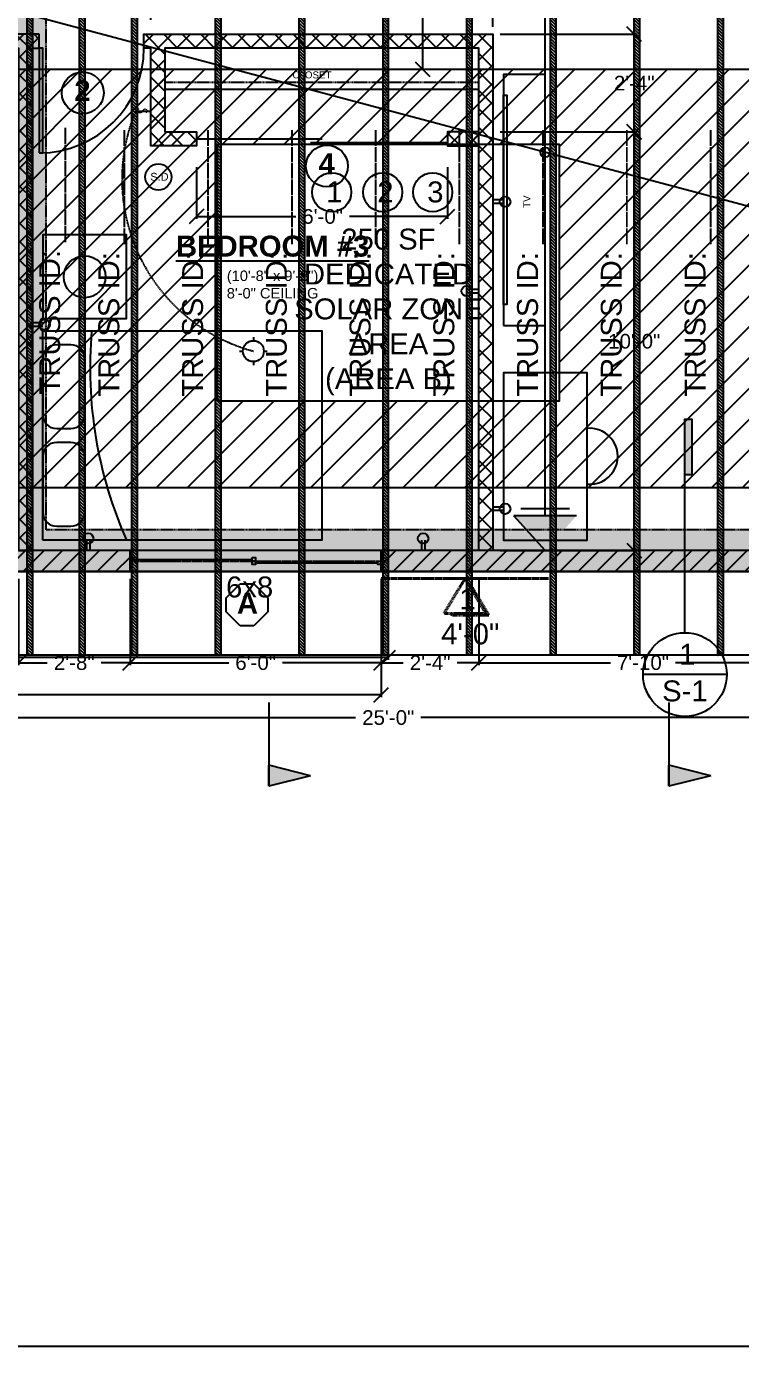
# Model space of a CAD drawing. Header units: inches. Extents: x -3572 to 2430, y -1517 to 3072.
# Drawn here: x -3121.7 to -2917.1, y -608.3 to -229.9 of the extents above; entities that cross this region are included whole.
import ezdxf

# ---------------------------------------------------------------- set-up
doc = ezdxf.new("R2010")
doc.units = ezdxf.units.IN
doc.header["$MEASUREMENT"] = 0
doc.linetypes.add('ACAD_ISO09W100', pattern=[45, 24, -3, 6, -3, 6, -3])
doc.linetypes.add('DASHED2', pattern=[0.375, 0.25, -0.125])
for name, color, linetype in [('Architectural', 2, 'Continuous'), ('Electrical - Components', 40, 'Continuous'), ('F.P. - Dim & Labels', 7, 'Continuous'), ('F.P. - Doors & Window Labels', 1, 'Continuous'), ('F.P. - Doors & Windows', 1, 'Continuous'), ('F.P. Room Labels', 7, 'Continuous'), ('Floor Plan', 4, 'Continuous'), ('Foundation Outline', 9, 'DASHED2'), ('Foundaton - Dim & Labels', 9, 'Continuous'), ('OPTIONAL', 7, 'Continuous'), ('Roof Framing - Dim & Labels', 7, 'Continuous'), ('Roof Overhang', 7, 'DASHED2'), ('Roof Plan', 7, 'Continuous'), ('Trusses', 7, 'Continuous')]:
    doc.layers.add(name, color=color, linetype=linetype)
doc.layers.add('Furniture', color=2, linetype='Continuous', transparency=0.7)
doc.layers.add('SHEAR WALLS', color=7, linetype='DASHED2', lineweight=40)
doc.styles.get("Standard").update_dxf_attribs({"font": 'arial.ttf'})
doc.dimstyles.get("Standard").update_dxf_attribs({"dimscale": 0.7, "dimtxt": 6, "dimasz": 6, "dimexe": 1, "dimexo": 3, "dimgap": 3, "dimtad": 0, "dimtih": 1, "dimtoh": 1, "dimdec": 4, "dimzin": 1, "dimdsep": 46, "dimlunit": 4, "dimtxsty": 'Standard', "dimblk": 'OBLIQUE', "dimcen": 0.09, "dimadec": 0, "dimazin": 0, "dimtfac": 1, "dimtdec": 4, "dimtofl": 0, "dimtmove": 0, "dimatfit": 3, "dimfxl": 1, "dimtolj": 1, "dimtzin": 0, "dimarcsym": 0})

# ---------------------------------------------------------------- blocks, each defined once
blk = doc.blocks.new('_Oblique')
at = {"color": 0, "linetype": 'ByBlock', "lineweight": -2}
blk.add_line((-0.5, -0.5), (0.5, 0.5), dxfattribs=at)
blk = doc.blocks.new('*D43')
at = {"layer": 'Defpoints', "color": 0, "transparency": 16777216}
for p in [(-3168.03, -362.17), (-2868.03, -362.17), (-2868.03, -428.03)]:
    blk.add_point(p, dxfattribs=at)
at = {"layer": 'Roof Plan', "color": 0, "lineweight": -2, "transparency": 16777216}
for p, q in [((-3168.03, -364.27), (-3168.03, -428.73)), ((-2868.03, -364.27), (-2868.03, -428.73)), ((-3168.03, -428.03), (-3027.38, -428.03)), ((-2868.03, -428.03), (-3008.68, -428.03))]:
    blk.add_line(p, q, dxfattribs=at)
at = {"layer": 'Roof Plan', "color": 0, "lineweight": -2, "transparency": 16777216, "xscale": 4.199999999999999, "yscale": 4.199999999999999, "zscale": 4.199999999999999, "rotation": 180}
blk.add_blockref('_Oblique', (-3168.03, -428.03), dxfattribs=at)
at = {"layer": 'Roof Plan', "color": 0, "lineweight": -2, "transparency": 16777216, "xscale": 4.199999999999999, "yscale": 4.199999999999999, "zscale": 4.199999999999999}
blk.add_blockref('_Oblique', (-2868.03, -428.03), dxfattribs=at)
at = {"layer": 'Roof Plan', "color": 0, "transparency": 16777216, "insert": (-3018.03, -428.03), "char_height": 4.2, "attachment_point": 5}
blk.add_mtext('\\A1;25\'-0"', dxfattribs=at)
blk = doc.blocks.new('*D44')
at = {"layer": 'Defpoints', "color": 0, "transparency": 16777216}
for p in [(-3018.03, -206.17), (-3018.03, -242.17), (-3008.25, -242.17)]:
    blk.add_point(p, dxfattribs=at)
at = {"layer": 'Roof Plan', "color": 0, "lineweight": -2, "transparency": 16777216}
for p, q in [((-3015.93, -206.17), (-3007.55, -206.17)), ((-3008.25, -206.17), (-3008.25, -242.17)), ((-3015.93, -242.17), (-3007.55, -242.17))]:
    blk.add_line(p, q, dxfattribs=at)
at = {"layer": 'Roof Plan', "color": 0, "lineweight": -2, "transparency": 16777216, "xscale": 4.199999999999999, "yscale": 4.199999999999999, "zscale": 4.199999999999999}
for p, rotation in [((-3008.25, -206.17), 90), ((-3008.25, -242.17), 270)]:
    blk.add_blockref('_Oblique', p, dxfattribs=dict(at, rotation=rotation))
at = {"layer": 'Roof Plan', "color": 0, "transparency": 16777216, "insert": (-2999.1, -223.72), "char_height": 4.2, "attachment_point": 5}
blk.add_mtext('\\A1;5', dxfattribs=at)
blk = doc.blocks.new('*D48')
at = {"layer": 'Defpoints', "color": 0, "transparency": 16777216}
for p in [(-3073.03, -268.17), (-3001.03, -268.17), (-3001.03, -284.41)]:
    blk.add_point(p, dxfattribs=at)
at = {"layer": 'F.P. - Dim & Labels', "color": 0, "lineweight": -2, "transparency": 16777216}
for p, q in [((-3073.03, -270.27), (-3073.03, -285.11)), ((-3001.03, -270.27), (-3001.03, -285.11)), ((-3073.03, -284.41), (-3044.53, -284.41)), ((-3001.03, -284.41), (-3029.14, -284.41))]:
    blk.add_line(p, q, dxfattribs=at)
at = {"layer": 'F.P. - Dim & Labels', "color": 0, "lineweight": -2, "transparency": 16777216, "xscale": 4.199999999999999, "yscale": 4.199999999999999, "zscale": 4.199999999999999, "rotation": 180}
blk.add_blockref('_Oblique', (-3073.03, -284.41), dxfattribs=at)
at = {"layer": 'F.P. - Dim & Labels', "color": 0, "lineweight": -2, "transparency": 16777216, "xscale": 4.199999999999999, "yscale": 4.199999999999999, "zscale": 4.199999999999999}
blk.add_blockref('_Oblique', (-3001.03, -284.41), dxfattribs=at)
at = {"layer": 'F.P. - Dim & Labels', "color": 0, "transparency": 16777216, "insert": (-3036.83, -284.41), "char_height": 4.2, "attachment_point": 5}
blk.add_mtext('\\A1;6\'-0"', dxfattribs=at)
blk = doc.blocks.new('*D70')
at = {"layer": 'Defpoints', "color": 0, "transparency": 16777216}
for p in [(-3258.03, -386.17), (-3020.03, -386.17), (-3020.03, -421.49)]:
    blk.add_point(p, dxfattribs=at)
at = {"layer": 'Foundaton - Dim & Labels', "color": 0, "lineweight": -2, "transparency": 16777216}
for p, q in [((-3258.03, -388.27), (-3258.03, -422.19)), ((-3020.03, -388.27), (-3020.03, -422.19)), ((-3258.03, -421.49), (-3149.78, -421.49)), ((-3020.03, -421.49), (-3128.29, -421.49))]:
    blk.add_line(p, q, dxfattribs=at)
at = {"layer": 'Foundaton - Dim & Labels', "color": 0, "lineweight": -2, "transparency": 16777216, "xscale": 4.199999999999999, "yscale": 4.199999999999999, "zscale": 4.199999999999999, "rotation": 180}
blk.add_blockref('_Oblique', (-3258.03, -421.49), dxfattribs=at)
at = {"layer": 'Foundaton - Dim & Labels', "color": 0, "lineweight": -2, "transparency": 16777216, "xscale": 4.199999999999999, "yscale": 4.199999999999999, "zscale": 4.199999999999999}
blk.add_blockref('_Oblique', (-3020.03, -421.49), dxfattribs=at)
at = {"layer": 'Foundaton - Dim & Labels', "color": 0, "transparency": 16777216, "insert": (-3139.03, -421.49), "char_height": 4.2, "attachment_point": 5}
blk.add_mtext('\\A1;19\'-10"', dxfattribs=at)
blk = doc.blocks.new('*D81')
at = {"layer": 'Defpoints', "color": 0, "transparency": 16777216}
for p in [(-3124.03, -386.17), (-3092.03, -386.17), (-3092.03, -412.29)]:
    blk.add_point(p, dxfattribs=at)
at = {"layer": 'F.P. - Dim & Labels', "color": 0, "lineweight": -2, "transparency": 16777216}
for p, q in [((-3124.03, -388.27), (-3124.03, -412.99)), ((-3092.03, -388.27), (-3092.03, -412.99)), ((-3124.03, -412.29), (-3115.75, -412.29)), ((-3092.03, -412.29), (-3100.32, -412.29))]:
    blk.add_line(p, q, dxfattribs=at)
at = {"layer": 'F.P. - Dim & Labels', "color": 0, "lineweight": -2, "transparency": 16777216, "xscale": 4.199999999999999, "yscale": 4.199999999999999, "zscale": 4.199999999999999, "rotation": 180}
blk.add_blockref('_Oblique', (-3124.03, -412.29), dxfattribs=at)
at = {"layer": 'F.P. - Dim & Labels', "color": 0, "lineweight": -2, "transparency": 16777216, "xscale": 4.199999999999999, "yscale": 4.199999999999999, "zscale": 4.199999999999999}
blk.add_blockref('_Oblique', (-3092.03, -412.29), dxfattribs=at)
at = {"layer": 'F.P. - Dim & Labels', "color": 0, "transparency": 16777216, "insert": (-3108.03, -412.29), "char_height": 4.2, "attachment_point": 5}
blk.add_mtext('\\A1;2\'-8"', dxfattribs=at)
blk = doc.blocks.new('*D82')
at = {"layer": 'Defpoints', "color": 0, "transparency": 16777216}
for p in [(-3092.03, -386.17), (-3020.03, -386.17), (-3020.03, -412.29)]:
    blk.add_point(p, dxfattribs=at)
at = {"layer": 'F.P. - Dim & Labels', "color": 0, "lineweight": -2, "transparency": 16777216}
for p, q in [((-3092.03, -388.27), (-3092.03, -412.99)), ((-3020.03, -388.27), (-3020.03, -412.99)), ((-3092.03, -412.29), (-3063.73, -412.29)), ((-3020.03, -412.29), (-3048.34, -412.29))]:
    blk.add_line(p, q, dxfattribs=at)
at = {"layer": 'F.P. - Dim & Labels', "color": 0, "lineweight": -2, "transparency": 16777216, "xscale": 4.199999999999999, "yscale": 4.199999999999999, "zscale": 4.199999999999999, "rotation": 180}
blk.add_blockref('_Oblique', (-3092.03, -412.29), dxfattribs=at)
at = {"layer": 'F.P. - Dim & Labels', "color": 0, "lineweight": -2, "transparency": 16777216, "xscale": 4.199999999999999, "yscale": 4.199999999999999, "zscale": 4.199999999999999}
blk.add_blockref('_Oblique', (-3020.03, -412.29), dxfattribs=at)
at = {"layer": 'F.P. - Dim & Labels', "color": 0, "transparency": 16777216, "insert": (-3056.03, -412.29), "char_height": 4.2, "attachment_point": 5}
blk.add_mtext('\\A1;6\'-0"', dxfattribs=at)
blk = doc.blocks.new('*D83')
at = {"layer": 'Defpoints', "color": 0, "transparency": 16777216}
for p in [(-3020.03, -386.17), (-2992.03, -386.17), (-2992.03, -412.29)]:
    blk.add_point(p, dxfattribs=at)
at = {"layer": 'F.P. - Dim & Labels', "color": 0, "lineweight": -2, "transparency": 16777216}
for p, q in [((-3020.03, -388.27), (-3020.03, -412.99)), ((-2992.03, -388.27), (-2992.03, -412.99)), ((-3020.03, -412.29), (-3013.75, -412.29)), ((-2992.03, -412.29), (-2998.32, -412.29))]:
    blk.add_line(p, q, dxfattribs=at)
at = {"layer": 'F.P. - Dim & Labels', "color": 0, "lineweight": -2, "transparency": 16777216, "xscale": 4.199999999999999, "yscale": 4.199999999999999, "zscale": 4.199999999999999, "rotation": 180}
blk.add_blockref('_Oblique', (-3020.03, -412.29), dxfattribs=at)
at = {"layer": 'F.P. - Dim & Labels', "color": 0, "lineweight": -2, "transparency": 16777216, "xscale": 4.199999999999999, "yscale": 4.199999999999999, "zscale": 4.199999999999999}
blk.add_blockref('_Oblique', (-2992.03, -412.29), dxfattribs=at)
at = {"layer": 'F.P. - Dim & Labels', "color": 0, "transparency": 16777216, "insert": (-3006.03, -412.29), "char_height": 4.2, "attachment_point": 5}
blk.add_mtext('\\A1;2\'-4"', dxfattribs=at)
blk = doc.blocks.new('*D84')
at = {"layer": 'Defpoints', "color": 0, "transparency": 16777216}
for p in [(-2992.03, -386.17), (-2898.03, -386.17), (-2898.03, -412.29)]:
    blk.add_point(p, dxfattribs=at)
at = {"layer": 'F.P. - Dim & Labels', "color": 0, "lineweight": -2, "transparency": 16777216}
for p, q in [((-2992.03, -388.27), (-2992.03, -412.99)), ((-2898.03, -388.27), (-2898.03, -412.99)), ((-2992.03, -412.29), (-2954.33, -412.29)), ((-2898.03, -412.29), (-2935.74, -412.29))]:
    blk.add_line(p, q, dxfattribs=at)
at = {"layer": 'F.P. - Dim & Labels', "color": 0, "lineweight": -2, "transparency": 16777216, "xscale": 4.199999999999999, "yscale": 4.199999999999999, "zscale": 4.199999999999999, "rotation": 180}
blk.add_blockref('_Oblique', (-2992.03, -412.29), dxfattribs=at)
at = {"layer": 'F.P. - Dim & Labels', "color": 0, "lineweight": -2, "transparency": 16777216, "xscale": 4.199999999999999, "yscale": 4.199999999999999, "zscale": 4.199999999999999}
blk.add_blockref('_Oblique', (-2898.03, -412.29), dxfattribs=at)
at = {"layer": 'F.P. - Dim & Labels', "color": 0, "transparency": 16777216, "insert": (-2945.03, -412.29), "char_height": 4.2, "attachment_point": 5}
blk.add_mtext('\\A1;7\'-10"', dxfattribs=at)
blk = doc.blocks.new('*D94')
at = {"layer": 'Defpoints', "color": 0, "transparency": 16777216}
for p in [(-2988.03, -260.17), (-2947.53, -260.17), (-2988.03, -380.17)]:
    blk.add_point(p, dxfattribs=at)
at = {"layer": 'F.P. - Dim & Labels', "color": 0, "lineweight": -2, "transparency": 16777216}
for p, q in [((-2985.93, -260.17), (-2946.83, -260.17)), ((-2947.53, -260.17), (-2947.53, -315.92)), ((-2947.53, -380.17), (-2947.53, -324.41)), ((-2985.93, -380.17), (-2946.83, -380.17))]:
    blk.add_line(p, q, dxfattribs=at)
at = {"layer": 'F.P. - Dim & Labels', "color": 0, "lineweight": -2, "transparency": 16777216, "xscale": 4.199999999999999, "yscale": 4.199999999999999, "zscale": 4.199999999999999}
for p, rotation in [((-2947.53, -260.17), 90), ((-2947.53, -380.17), 270)]:
    blk.add_blockref('_Oblique', p, dxfattribs=dict(at, rotation=rotation))
at = {"layer": 'F.P. - Dim & Labels', "color": 0, "transparency": 16777216, "insert": (-2947.53, -320.17), "char_height": 4.2, "attachment_point": 5}
blk.add_mtext('\\A1;10\'-0"', dxfattribs=at)
blk = doc.blocks.new('*D95')
at = {"layer": 'Defpoints', "color": 0, "transparency": 16777216}
for p in [(-2988.03, -232.17), (-2947.53, -232.17), (-2988.03, -260.17)]:
    blk.add_point(p, dxfattribs=at)
at = {"layer": 'F.P. - Dim & Labels', "color": 0, "lineweight": -2, "transparency": 16777216}
for p, q in [((-2985.93, -232.17), (-2946.83, -232.17)), ((-2947.53, -232.17), (-2947.53, -241.96)), ((-2947.53, -260.17), (-2947.53, -250.37)), ((-2985.93, -260.17), (-2946.83, -260.17))]:
    blk.add_line(p, q, dxfattribs=at)
at = {"layer": 'F.P. - Dim & Labels', "color": 0, "lineweight": -2, "transparency": 16777216, "xscale": 4.199999999999999, "yscale": 4.199999999999999, "zscale": 4.199999999999999}
for p, rotation in [((-2947.53, -232.17), 90), ((-2947.53, -260.17), 270)]:
    blk.add_blockref('_Oblique', p, dxfattribs=dict(at, rotation=rotation))
at = {"layer": 'F.P. - Dim & Labels', "color": 0, "transparency": 16777216, "insert": (-2947.53, -246.17), "char_height": 4.2, "attachment_point": 5}
blk.add_mtext('\\A1;2\'-4"', dxfattribs=at)
blk = doc.blocks.new('*D96')
at = {"layer": 'Defpoints', "color": 0, "transparency": 16777216}
for p in [(-2988.03, -222.62), (-3086.03, -230.17), (-2988.03, -232.17)]:
    blk.add_point(p, dxfattribs=at)
at = {"layer": 'F.P. - Dim & Labels', "color": 0, "lineweight": -2, "transparency": 16777216}
for p, q in [((-3086.03, -228.07), (-3086.03, -221.92)), ((-3086.03, -222.62), (-3044.72, -222.62)), ((-2988.03, -222.62), (-3029.35, -222.62)), ((-2988.03, -230.07), (-2988.03, -221.92))]:
    blk.add_line(p, q, dxfattribs=at)
at = {"layer": 'F.P. - Dim & Labels', "color": 0, "lineweight": -2, "transparency": 16777216, "xscale": 4.199999999999999, "yscale": 4.199999999999999, "zscale": 4.199999999999999, "rotation": 180}
blk.add_blockref('_Oblique', (-3086.03, -222.62), dxfattribs=at)
at = {"layer": 'F.P. - Dim & Labels', "color": 0, "lineweight": -2, "transparency": 16777216, "xscale": 4.199999999999999, "yscale": 4.199999999999999, "zscale": 4.199999999999999}
blk.add_blockref('_Oblique', (-2988.03, -222.62), dxfattribs=at)
at = {"layer": 'F.P. - Dim & Labels', "color": 0, "transparency": 16777216, "insert": (-3037.03, -222.62), "char_height": 4.2, "attachment_point": 5}
blk.add_mtext('\\A1;8\'-2"', dxfattribs=at)
blk = doc.blocks.new('*D105')
at = {"layer": 'Defpoints', "color": 0, "transparency": 16777216}
for p in [(-3258.03, -386.17), (-3018.03, -386.17), (-3018.03, -410.79)]:
    blk.add_point(p, dxfattribs=at)
at = {"layer": 'Foundaton - Dim & Labels', "color": 0, "lineweight": -2, "transparency": 16777216}
for p, q in [((-3258.03, -388.27), (-3258.03, -411.49)), ((-3018.03, -388.27), (-3018.03, -411.49)), ((-3258.03, -410.79), (-3147.38, -410.79)), ((-3018.03, -410.79), (-3128.68, -410.79))]:
    blk.add_line(p, q, dxfattribs=at)
at = {"layer": 'Foundaton - Dim & Labels', "color": 0, "lineweight": -2, "transparency": 16777216, "xscale": 4.199999999999999, "yscale": 4.199999999999999, "zscale": 4.199999999999999, "rotation": 180}
blk.add_blockref('_Oblique', (-3258.03, -410.79), dxfattribs=at)
at = {"layer": 'Foundaton - Dim & Labels', "color": 0, "lineweight": -2, "transparency": 16777216, "xscale": 4.199999999999999, "yscale": 4.199999999999999, "zscale": 4.199999999999999}
blk.add_blockref('_Oblique', (-3018.03, -410.79), dxfattribs=at)
at = {"layer": 'Foundaton - Dim & Labels', "color": 0, "transparency": 16777216, "insert": (-3138.03, -410.79), "char_height": 4.2, "attachment_point": 5}
blk.add_mtext('\\A1;20\'-0"', dxfattribs=at)

msp = doc.modelspace()

# ---------------------------------------------------------------- hatches: boundary and pattern name
at = {"layer": 'Floor Plan', "transparency": 33554508}
h = msp.add_hatch(dxfattribs=at)
h.set_pattern_fill('ANSI31', color=256, scale=30)
h.paths.add_polyline_path([(-3102.03387, -26.16589), (-3258.03387, -26.16589), (-3258.03387, -74.16589), (-3252.03387, -74.16589), (-3252.03387, -32.16589), (-3102.03387, -32.16589)])
h.paths.add_polyline_path([(-2874.03387, -26.16589), (-3066.03387, -26.16589), (-3066.03387, -32.16589), (-2874.03387, -32.16589)])
h.paths.add_polyline_path([(-2778.03387, -26.16589), (-2826.03387, -26.16589), (-2826.03387, -32.16589), (-2784.03387, -32.16589), (-2784.03387, -74.16589), (-2778.03387, -74.16589)])
h.paths.add_polyline_path([(-2778.03387, -122.16589), (-2784.03387, -122.16589), (-2784.03387, -158.16589), (-2778.03387, -158.16589)])
h.paths.add_polyline_path([(-2778.03387, -194.16589), (-2784.03387, -194.16589), (-2784.03387, -266.16589), (-2778.03387, -266.16589)])
h.paths.add_polyline_path([(-2778.03387, -314.16589), (-2784.03387, -314.16589), (-2784.03387, -380.16589), (-2826.03387, -380.16589), (-2826.03387, -386.16589), (-2778.03387, -386.16589)])
h.paths.add_polyline_path([(-2898.03387, -380.16589), (-3020.03387, -380.16589), (-3020.03387, -386.16589), (-2898.03387, -386.16589)])
h.paths.add_polyline_path([(-3092.03387, -380.16589), (-3252.03387, -380.16589), (-3252.03387, -338.16589), (-3258.03387, -338.16589), (-3258.03387, -386.16589), (-3092.03387, -386.16589)])
h.paths.add_polyline_path([(-3252.03387, -146.16589), (-3258.03387, -146.16589), (-3258.03387, -266.16589), (-3252.03387, -266.16589)])
h = msp.add_hatch(dxfattribs=at)
h.set_pattern_fill('ANSI37', color=256, scale=30)
h.paths.add_polyline_path([(-3120.03387, -32.16589), (-3124.03387, -32.16589), (-3124.03387, -176.16589), (-3126.03387, -176.16589), (-3126.03387, -180.16589), (-3124.03387, -180.16589), (-3120.03387, -180.16589)])
h.paths.add_polyline_path([(-3088.03387, -146.16589), (-3088.03387, -150.16589), (-3016.03387, -150.16589), (-3016.03387, -190.16589), (-3056.03387, -190.16589), (-3056.03387, -188.16589), (-3060.03387, -188.16589), (-3060.03387, -194.16589), (-3012.03387, -194.16589), (-3012.03387, -146.16589), (-3042.03387, -146.16589), (-3048.03387, -146.16589)])
h.paths.add_polyline_path([(-3056.03387, -152.16589), (-3056.03387, -150.16589), (-3060.03387, -150.16589), (-3060.03387, -152.16589)], flags=17)
h.paths.add_polyline_path([(-3124.03387, -232.16589), (-3126.03387, -232.16589), (-3126.03387, -236.16589), (-3124.03387, -236.16589), (-3124.03387, -380.16589), (-3120.03387, -380.16589), (-3120.03387, -236.16589), (-3118.03387, -236.16589), (-3118.03387, -232.16589), (-3120.03387, -232.16589)])
h = msp.add_hatch(dxfattribs=at)
h.set_pattern_fill('ANSI37', color=256, scale=30)
h.paths.add_polyline_path([(-3082.03387, -236.16589), (-2992.03387, -236.16589), (-2992.03387, -380.16589), (-2988.03387, -380.16589), (-2988.03387, -232.16589), (-3088.03387, -232.16589), (-3088.03387, -236.16589), (-3086.03387, -236.16589), (-3086.03387, -264.16589), (-3073.03387, -264.16589), (-3073.03387, -260.16589), (-3082.03387, -260.16589)])
h = msp.add_hatch(dxfattribs=at)
h.set_pattern_fill('ANSI37', color=256, scale=30)
h.paths.add_polyline_path([(-2992.03387, -260.16589), (-3001.03387, -260.16589), (-3001.03387, -264.16589), (-2992.03387, -264.16589)])
at = {"layer": 'Foundation Outline', "transparency": 33554636}
h = msp.add_hatch(dxfattribs=at)
h.set_pattern_fill('AR-CONC', color=256, scale=3)
h.set_pattern_definition([(50, (0, 0), (21.51781, -1.88256), [2.25, -24.75]), (355, (0, 0), (-4.16254, 22.56576), [1.8, -19.8]), (100.45144, (1.793, -0.157), (17.35527, 20.6832), [1.9122, -21.03426]), (46.1842, (0, 6), (32.01724, -4.96558), [3.375, -37.125]), (96.6356, (2.668, 5.586), (28.03986, 29.22356), [2.8683, -31.5514]), (351.1842, (0, 6), (28.03986, 29.22356), [2.7, -29.7]), (21, (3, 4.5), (17.90721, -12.07857), [2.25, -24.75]), (326, (3, 4.5), (7.29946, 21.7545), [1.8, -19.8]), (71.45144, (4.492, 3.493), (25.20667, 9.67593), [1.9122, -21.03426]), (37.5, (0, 0), (0.364796, 9.986816), [0, -19.56, 0, -20.1, 0, -19.875]), (7.5, (0, 0), (7.892086, 11.83235), [0, -11.46, 0, -19.11, 0, -7.575]), (327.5, (-6.69, 0), (16.014673, -0.676646), [0, -7.5, 0, -23.4, 0, -31.05]), (317.5, (-9.69, 0), (17.495585, 3.00315), [0, -9.75, 0, -15.54, 0, -22.05])])
h.paths.add_polyline_path([(-2778.03387, -26.16589), (-3258.03387, -26.16589), (-3258.03387, -386.16589), (-2778.03387, -386.16589)])
h.paths.add_polyline_path([(-3116.03387, -374.16589), (-3116.03387, -38.16589), (-2790.03387, -38.16589), (-2790.03387, -374.16589)], flags=16)
h.paths.add_polyline_path([(-3128.03387, -374.16589), (-3246.03387, -374.16589), (-3246.03387, -38.16589), (-3128.03387, -38.16589)], flags=16)
at = {"layer": 'Foundaton - Dim & Labels', "transparency": 33554559}
h = msp.add_hatch(color=256, dxfattribs=at)
h.dxf.hatch_style = 1
h.paths.add_polyline_path([(-2931.00755, -342.46076), (-2933.00755, -342.46076), (-2933.00755, -358.46076), (-2931.00755, -358.46076), (-2931.00755, -352.46076)])
at = {"layer": 'OPTIONAL', "transparency": 33554559}
h = msp.add_hatch(color=256, dxfattribs=at)
h.dxf.hatch_style = 1
h.paths.add_polyline_path([(-3040.29471, -444.69475), (-3052.29471, -441.69475), (-3052.29471, -447.69475)])
h = msp.add_hatch(color=256, dxfattribs=at)
h.dxf.hatch_style = 1
h.paths.add_polyline_path([(-2925.58354, -444.69475), (-2937.58354, -441.69475), (-2937.58354, -447.69475)])
at = {"layer": 'Roof Framing - Dim & Labels', "transparency": 33554636}
h = msp.add_hatch(color=256, dxfattribs=at)
h.dxf.hatch_style = 1
h.paths.add_polyline_path([(-2982.04557, -370.16589), (-2973.04557, -380.16589), (-2964.04557, -370.16589)])
at = {"layer": 'Roof Plan', "transparency": 33554559}
h = msp.add_hatch(dxfattribs=at)
h.set_pattern_fill('ANSI31', color=256, scale=50)
h.paths.add_polyline_path([(-2868.03387, -362.16589), (-2868.03387, -242.16589), (-3168.03387, -242.16589), (-3168.03387, -362.16589)])
h.paths.add_polyline_path([(-2969.06782, -337.3434), (-3066.99991, -337.3434), (-3066.99991, -263.65613), (-2969.06782, -263.65613)], flags=16)
h.paths.add_polyline_path([(-3010.8821, -277.44345, -1), (-2999.6881, -277.44345, -1)], flags=0)
h.paths.add_polyline_path([(-3025.19697, -277.44345, -1), (-3014.00297, -277.44345, -1)], flags=0)
h.paths.add_polyline_path([(-3039.81685, -277.44345, -1), (-3028.62286, -277.44345, -1)], flags=0)
h.paths.add_polyline_path([(-2868.03387, -170.16589), (-2868.03387, -50.16589), (-3168.03387, -50.16589), (-3168.03387, -170.16589)])
h.paths.add_polyline_path([(-2969.06782, -142.14426), (-3066.99991, -142.14426), (-3066.99991, -68.45699), (-2969.06782, -68.45699)], flags=16)
h.paths.add_polyline_path([(-3010.8821, -82.24431, -1), (-2999.6881, -82.24431, -1)], flags=0)
h.paths.add_polyline_path([(-3025.19697, -82.24431, -1), (-3014.00297, -82.24431, -1)], flags=0)
h.paths.add_polyline_path([(-3039.81685, -82.24431, -1), (-3028.62286, -82.24431, -1)], flags=0)
h.paths.add_polyline_path([(-3008.71954, -283.65291), (-3001.05788, -283.65291), (-3001.05788, -271.28865), (-3008.71954, -271.28865)], flags=8)
h.paths.add_polyline_path([(-3022.928, -283.65291), (-3015.26633, -283.65291), (-3015.26633, -271.28865), (-3022.928, -271.28865)], flags=8)
h.paths.add_polyline_path([(-3038.21501, -283.65291), (-3030.55334, -283.65291), (-3030.55334, -271.28865), (-3038.21501, -271.28865)], flags=8)
h.paths.add_polyline_path([(-3059.34154, -327.56945), (-2977.16283, -327.56945), (-2977.16283, -284.89005), (-3059.34154, -284.89005)], flags=8)
h.paths.add_polyline_path([(-3008.71954, -88.45377), (-3001.05788, -88.45377), (-3001.05788, -76.08951), (-3008.71954, -76.08951)], flags=8)
h.paths.add_polyline_path([(-3022.928, -88.45377), (-3015.26633, -88.45377), (-3015.26633, -76.08951), (-3022.928, -76.08951)], flags=8)
h.paths.add_polyline_path([(-3038.21501, -88.45377), (-3030.55334, -88.45377), (-3030.55334, -76.08951), (-3038.21501, -76.08951)], flags=8)
h.paths.add_polyline_path([(-3059.34154, -132.37031), (-2977.16283, -132.37031), (-2977.16283, -89.69091), (-3059.34154, -89.69091)], flags=8)
at = {"layer": 'SHEAR WALLS', "transparency": 33554559}
h = msp.add_hatch(color=256, dxfattribs=at)
h.dxf.hatch_style = 1
h.paths.add_polyline_path([(-2994.52823, -389.84196), (-2995.02823, -389.84196), (-2990.03387, -398.16589), (-3000.24614, -398.16589), (-2999.74614, -398.66589), (-2989.23387, -398.66589)])
at = {"layer": 'Trusses', "transparency": 33554636}
h = msp.add_hatch(dxfattribs=at)
h.set_pattern_fill('ANSI31', color=256, scale=5, angle=90)
h.set_pattern_definition([(135, (-1774.7485, -394.86516), (-0.44194174, -0.44194174), [])])
h.paths.add_polyline_path([(-3121.53387, -2.16589), (-3121.53387, -410.16589), (-3120.78387, -410.16589), (-3120.03387, -410.16589), (-3120.03387, -2.16589)])
h = msp.add_hatch(dxfattribs=at)
h.set_pattern_fill('ANSI31', color=256, scale=5, angle=90)
h.set_pattern_definition([(135, (-1759.7485, -394.86516), (-0.44194174, -0.44194174), [])])
h.paths.add_polyline_path([(-3106.53387, -2.16589), (-3106.53387, -410.16589), (-3105.78387, -410.16589), (-3105.03387, -410.16589), (-3105.03387, -2.16589)])
h = msp.add_hatch(dxfattribs=at)
h.set_pattern_fill('ANSI31', color=256, scale=5, angle=90)
h.set_pattern_definition([(135, (-1744.7485, -394.86516), (-0.44194174, -0.44194174), [])])
h.paths.add_polyline_path([(-3091.53387, -2.16589), (-3091.53387, -410.16589), (-3090.78387, -410.16589), (-3090.03387, -410.16589), (-3090.03387, -2.16589)])
h = msp.add_hatch(dxfattribs=at)
h.set_pattern_fill('ANSI31', color=256, scale=5, angle=90)
h.set_pattern_definition([(135, (-1720.7485, -394.86516), (-0.44194174, -0.44194174), [])])
h.paths.add_polyline_path([(-3067.53387, -2.16589), (-3067.53387, -410.16589), (-3066.78387, -410.16589), (-3066.03387, -410.16589), (-3066.03387, -2.16589)])
h = msp.add_hatch(dxfattribs=at)
h.set_pattern_fill('ANSI31', color=256, scale=5, angle=90)
h.set_pattern_definition([(135, (-1696.7485, -394.86516), (-0.44194174, -0.44194174), [])])
h.paths.add_polyline_path([(-3043.53387, -2.16589), (-3043.53387, -410.16589), (-3042.78387, -410.16589), (-3042.03387, -410.16589), (-3042.03387, -2.16589)])
h = msp.add_hatch(dxfattribs=at)
h.set_pattern_fill('ANSI31', color=256, scale=5, angle=90)
h.set_pattern_definition([(135, (-1672.7485, -394.86516), (-0.44194174, -0.44194174), [])])
h.paths.add_polyline_path([(-3019.53387, -2.16589), (-3019.53387, -410.16589), (-3018.78387, -410.16589), (-3018.03387, -410.16589), (-3018.03387, -2.16589)])
h = msp.add_hatch(dxfattribs=at)
h.set_pattern_fill('ANSI31', color=256, scale=5, angle=90)
h.set_pattern_definition([(135, (-1648.7485, -394.86516), (-0.44194174, -0.44194174), [])])
h.paths.add_polyline_path([(-2995.53387, -2.16589), (-2995.53387, -410.16589), (-2994.78387, -410.16589), (-2994.03387, -410.16589), (-2994.03387, -2.16589)])
h = msp.add_hatch(dxfattribs=at)
h.set_pattern_fill('ANSI31', color=256, scale=5, angle=90)
h.set_pattern_definition([(135, (-1624.7485, -394.86516), (-0.44194174, -0.44194174), [])])
h.paths.add_polyline_path([(-2971.53387, -2.16589), (-2971.53387, -410.16589), (-2970.78387, -410.16589), (-2970.03387, -410.16589), (-2970.03387, -2.16589)])
h = msp.add_hatch(dxfattribs=at)
h.set_pattern_fill('ANSI31', color=256, scale=5, angle=90)
h.set_pattern_definition([(135, (-1600.7485, -394.86516), (-0.44194174, -0.44194174), [])])
h.paths.add_polyline_path([(-2947.53387, -2.16589), (-2947.53387, -410.16589), (-2946.78387, -410.16589), (-2946.03387, -410.16589), (-2946.03387, -2.16589)])
h = msp.add_hatch(dxfattribs=at)
h.set_pattern_fill('ANSI31', color=256, scale=5, angle=90)
h.set_pattern_definition([(135, (-1576.7485, -394.86516), (-0.44194174, -0.44194174), [])])
h.paths.add_polyline_path([(-2923.53387, -2.16589), (-2923.53387, -410.16589), (-2922.78387, -410.16589), (-2922.03387, -410.16589), (-2922.03387, -2.16589)])

# ---------------------------------------------------------------- linework, layer by layer
at = {"color": 3}
msp.add_lwpolyline([(-3572.1296, 234.40216), (-2522.79355, 234.40216), (-2522.79355, -608.2942), (-3572.1296, -608.2942)], close=True, dxfattribs=at)
at = {"layer": 'Architectural', "linetype": 'DASHED2'}
msp.add_line((-3082.03387, -245.91589), (-2992.03387, -245.91589), dxfattribs=at)
at = {"layer": 'Architectural'}
for p, q in [((-3082.03387, -247.91589), (-2992.03387, -247.91589)), ((-3073.03387, -262.16589), (-3036.97869, -262.16589)), ((-3040.29063, -263.16589), (-3001.03387, -263.16589))]:
    msp.add_line(p, q, dxfattribs=at)
at = {"layer": 'Electrical - Components'}
for p, q in [((-3090.44387, -254.16589), (-3086.03387, -254.16589)), ((-2985.03387, -279.66589), (-2988.03387, -279.66589)), ((-2985.03387, -280.66589), (-2988.03387, -280.66589)), ((-2995.03387, -305.27183), (-2992.03387, -305.27183)), ((-2995.03387, -306.27183), (-2992.03387, -306.27183)), ((-3117.03387, -314.9138), (-3120.03387, -314.9138)), ((-3117.03387, -315.9138), (-3120.03387, -315.9138)), ((-3056.6909, -318.99065), (-3056.6909, -319.99065)), ((-3060.6909, -322.99065), (-3059.6909, -322.99065)), ((-3053.6909, -322.99065), (-3052.6909, -322.99065)), ((-3056.6909, -325.99065), (-3056.6909, -326.99065)), ((-2985.03387, -367.66589), (-2988.03387, -367.66589)), ((-2985.03387, -368.66589), (-2988.03387, -368.66589)), ((-3104.53387, -377.16589), (-3104.53387, -380.16589)), ((-3103.53387, -377.16589), (-3103.53387, -380.16589)), ((-3008.53387, -377.16589), (-3008.53387, -380.16589)), ((-3007.53387, -377.16589), (-3007.53387, -380.16589))]:
    msp.add_line(p, q, dxfattribs=at)
for centre, radius in [((-3083.92988, -273.0752), 3.75), ((-2984.53387, -280.16589), 1.5), ((-2995.53387, -305.77183), 1.5), ((-3116.53387, -315.4138), 1.5), ((-3056.6909, -322.99065), 3), ((-2984.53387, -368.16589), 1.5), ((-3104.03387, -376.66589), 1.5), ((-3008.03387, -376.66589), 1.5)]:
    msp.add_circle(centre, radius, dxfattribs=at)
at = {"layer": 'Electrical - Components', "linetype": 'DASHED2', "ltscale": 0.5}
msp.add_arc((-3043.2837, -273.72658), 51.05587, 157.4727308, 254.7756876, dxfattribs=at)
at = {"layer": 'F.P. - Doors & Window Labels'}
for p, q in [((-3060.51881, -389.70416), (-3056.51881, -389.70416)), ((-3056.51881, -389.70416), (-3052.51881, -393.70416)), ((-3064.51881, -397.70416), (-3064.51881, -393.70416)), ((-3052.51881, -393.70416), (-3052.51881, -397.70416)), ((-3056.51881, -401.70416), (-3060.51881, -401.70416))]:
    msp.add_line(p, q, dxfattribs=at)
for points in [[(-3064.51881, -393.70416), (-3060.51881, -389.70416)], [(-3060.51881, -401.70416), (-3064.51881, -397.70416)], [(-3052.51881, -397.70416), (-3056.51881, -401.70416)]]:
    msp.add_lwpolyline(points, dxfattribs=at)
for centre in [(-3105.58241, -248.95935), (-3035.60586, -269.93611)]:
    msp.add_circle(centre, 6, dxfattribs=at)
at = {"layer": 'F.P. - Doors & Windows'}
for p, q in [((-3091.03387, -382.66589), (-3057.03387, -382.66589)), ((-3056.03387, -383.66589), (-3021.03387, -383.66589))]:
    msp.add_line(p, q, dxfattribs=at)
for points in [[(-3118.03387, -266.16589), (-3117.03387, -266.16589), (-3117.03387, -236.16589), (-3118.03387, -236.16589)], [(-3092.03387, -382.16589), (-3091.03387, -382.16589), (-3091.03387, -383.16589), (-3092.03387, -383.16589)], [(-3057.03387, -382.16589), (-3056.03387, -382.16589), (-3056.03387, -383.16589), (-3057.03387, -383.16589)], [(-3057.03387, -383.16589), (-3056.03387, -383.16589), (-3056.03387, -384.16589), (-3057.03387, -384.16589)], [(-3021.03387, -383.16589), (-3020.03387, -383.16589), (-3020.03387, -384.16589), (-3021.03387, -384.16589)]]:
    msp.add_lwpolyline(points, close=True, dxfattribs=at)
msp.add_lwpolyline([(-3092.03387, -386.16589), (-3020.03387, -386.16589), (-3020.03387, -380.16589), (-3092.03387, -380.16589), (-3092.03387, -386.16589)], dxfattribs=at)
msp.add_arc((-3118.03387, -236.16589), 30, 270, 0, dxfattribs=at)
at = {"layer": 'Floor Plan'}
for points in [[(-3118.03387, -232.16589), (-3120.03387, -232.16589), (-3124.03387, -232.16589), (-3126.03387, -232.16589), (-3126.03387, -236.16589), (-3124.03387, -236.16589), (-3124.03387, -380.16589), (-3120.03387, -380.16589), (-3120.03387, -236.16589), (-3118.03387, -236.16589)], [(-2992.03387, -380.16589), (-2992.03387, -236.16589), (-3082.03387, -236.16589), (-3082.03387, -260.16589), (-3073.03387, -260.16589), (-3073.03387, -264.16589), (-3086.03387, -264.16589), (-3086.03387, -236.16589), (-3088.03387, -236.16589), (-3088.03387, -232.16589), (-2988.03387, -232.16589), (-2988.03387, -380.16589)], [(-2992.03387, -260.16589), (-3001.03387, -260.16589), (-3001.03387, -264.16589), (-2992.03387, -264.16589)], [(-3258.03387, -338.16589), (-3258.03387, -386.16589), (-3092.03387, -386.16589), (-3092.03387, -380.16589), (-3252.03387, -380.16589), (-3252.03387, -338.16589)]]:
    msp.add_lwpolyline(points, close=True, dxfattribs=at)
msp.add_lwpolyline([(-3020.03387, -386.16589), (-2898.03387, -386.16589), (-2898.03387, -380.16589), (-3020.03387, -380.16589), (-3020.03387, -386.16589)], dxfattribs=at)
at = {"layer": 'Foundation Outline', "linetype": 'Continuous', "lineweight": 30}
msp.add_lwpolyline([(-3258.03387, -386.16589), (-2778.03387, -386.16589), (-2778.03387, -26.16589), (-3258.03387, -26.16589), (-3258.03387, -386.16589)], dxfattribs=at)
at = {"layer": 'Foundation Outline'}
msp.add_lwpolyline([(-2790.03387, -374.16589), (-3116.03387, -374.16589), (-3116.03387, -38.16589), (-2790.03387, -38.16589)], close=True, dxfattribs=at)
at = {"layer": 'Foundaton - Dim & Labels'}
for p, q in [((-2933.00755, -403.68199), (-2933.00755, -392.06711)), ((-2921.00755, -415.68199), (-2945.00755, -415.68199))]:
    msp.add_line(p, q, dxfattribs=at)
msp.add_lwpolyline([(-2933.00755, -392.06711), (-2933.00755, -342.46076), (-2931.00755, -342.46076), (-2931.00755, -352.46076), (-2931.00755, -358.46076), (-2933.00755, -358.46076)], dxfattribs=at)
msp.add_circle((-2933.00755, -415.68199), 12, dxfattribs=at)
at = {"layer": 'Furniture'}
for points in [[(-2985.03387, -315.66589), (-2973.03387, -315.66589), (-2973.03387, -243.66589), (-2985.03387, -243.66589), (-2985.03387, -315.66589)], [(-2985.03387, -309.66589), (-2985.03387, -249.66589), (-2984.03387, -249.66589), (-2984.03387, -309.66589), (-2985.03387, -309.66589)], [(-2979.03387, -377.16589), (-2961.03387, -377.16589), (-2961.03387, -329.16589), (-2985.03387, -329.16589), (-2985.03387, -377.16589), (-2979.03387, -377.16589)]]:
    msp.add_lwpolyline(points, dxfattribs=at)
for points in [[(-3117.03387, -313.66589), (-3093.03387, -313.66589), (-3093.03387, -289.66589), (-3117.03387, -289.66589)], [(-3117.03387, -377.16589), (-3117.03387, -317.16589), (-3037.03387, -317.16589), (-3037.03387, -377.16589)]]:
    msp.add_lwpolyline(points, close=True, dxfattribs=at)
for points in [[(-3113.03387, -345.16589), (-3109.03387, -345.16589, 0.414213562), (-3105.03387, -341.16589), (-3105.03387, -325.16589, 0.414213562), (-3109.03387, -321.16589), (-3113.03387, -321.16589, 0.414213562), (-3117.03387, -325.16589), (-3117.03387, -341.16589, 0.414213562)], [(-3113.03387, -373.16589), (-3109.03387, -373.16589, 0.414213562), (-3105.03387, -369.16589), (-3105.03387, -353.16589, 0.414213562), (-3109.03387, -349.16589), (-3113.03387, -349.16589, 0.414213562), (-3117.03387, -353.16589), (-3117.03387, -369.16589, 0.414213562)]]:
    msp.add_lwpolyline(points, format="xyb", close=True, dxfattribs=at)
msp.add_circle((-3105.03387, -301.66589), 6, dxfattribs=at)
for centre, radius, start, end in [((-2981.49649, -327.743), 121.99676, 175.0262183, 203.8984261), ((-2960.28989, -353.13137), 8.03452, 264.6869618, 95.3130382)]:
    msp.add_arc(centre, radius, start, end, dxfattribs=at)
at = {"layer": 'OPTIONAL'}
for p, q in [((-3052.29471, -423.69475), (-3052.29471, -447.69475)), ((-2937.58354, -423.69475), (-2937.58354, -447.69475)), ((-3052.29471, -447.69475), (-3052.29471, -441.69475)), ((-3040.29471, -444.69475), (-3052.29471, -441.69475)), ((-2937.58354, -447.69475), (-2937.58354, -441.69475)), ((-2925.58354, -444.69475), (-2937.58354, -441.69475)), ((-3040.29471, -444.69475), (-3052.29471, -447.69475)), ((-2925.58354, -444.69475), (-2937.58354, -447.69475))]:
    msp.add_line(p, q, dxfattribs=at)
at = {"layer": 'Roof Framing - Dim & Labels'}
for p, q in [((-2973.04557, -370.16589), (-2973.04557, -42.16589)), ((-2784.03387, -316.33811), (-3252.03387, -191.69131)), ((-2964.04557, -370.16589), (-2982.04557, -370.16589)), ((-2973.04557, -380.16589), (-2982.04557, -370.16589)), ((-2966.04557, -368.16589), (-2980.04557, -368.16589))]:
    msp.add_line(p, q, dxfattribs=at)
at = {"layer": 'Roof Framing - Dim & Labels', "linetype": 'ACAD_ISO09W100', "ltscale": 0.01}
msp.add_line((-3092.03387, -383.16589), (-3020.03387, -383.16589), dxfattribs=at)
at = {"layer": 'Roof Framing - Dim & Labels'}
msp.add_lwpolyline([(-3120.03387, -410.16589), (-3121.53387, -410.16589), (-3121.53387, -2.16589), (-3120.03387, -2.16589)], close=True, dxfattribs=at)
msp.add_circle((-2973.04557, -265.99687), 1.36907, dxfattribs=at)
at = {"layer": 'Roof Overhang'}
msp.add_lwpolyline([(-3276.03387, -2.16589), (-2760.03387, -2.16589), (-2760.03387, -410.16589), (-3276.03387, -410.16589)], close=True, dxfattribs=at)
at = {"layer": 'Roof Plan'}
for points in [[(-3276.03387, -2.16589), (-2760.03387, -2.16589), (-2760.03387, -410.16589), (-3276.03387, -410.16589)], [(-3168.03387, -242.16589), (-2868.03387, -242.16589), (-2868.03387, -362.16589), (-3168.03387, -362.16589)], [(-3066.99991, -263.65613), (-2969.06782, -263.65613), (-2969.06782, -337.3434), (-3066.99991, -337.3434)]]:
    msp.add_lwpolyline(points, close=True, dxfattribs=at)
at = {"layer": 'Roof Plan', "linetype": 'DASHED2'}
msp.add_lwpolyline([(-3258.03387, -26.16589), (-2778.03387, -26.16589), (-2778.03387, -386.16589), (-3258.03387, -386.16589), (-3258.03387, -26.16589)], dxfattribs=at)
at = {"layer": 'Roof Plan'}
for centre in [(-3034.21986, -277.44345), (-3019.59997, -277.44345), (-3005.2851, -277.44345)]:
    msp.add_circle(centre, 5.597, dxfattribs=at)
at = {"layer": 'SHEAR WALLS', "ltscale": 0.25}
msp.add_line((-3020.03387, -388.16589), (-2972.03387, -388.16589), dxfattribs=at)
at = {"layer": 'SHEAR WALLS'}
msp.add_lwpolyline([(-3002.03387, -398.16589), (-2996.03387, -388.16589), (-2990.03387, -398.16589)], close=True, dxfattribs=at)
msp.add_lwpolyline([(-2995.02823, -389.84196), (-2994.52823, -389.84196), (-2989.23387, -398.66589), (-2999.74614, -398.66589), (-3000.24614, -398.16589)], dxfattribs=at)
at = {"layer": 'Trusses'}
for points in [[(-3120.03387, -410.16589), (-3121.53387, -410.16589), (-3121.53387, -2.16589), (-3120.03387, -2.16589)], [(-3105.03387, -410.16589), (-3106.53387, -410.16589), (-3106.53387, -2.16589), (-3105.03387, -2.16589)], [(-3090.03387, -410.16589), (-3091.53387, -410.16589), (-3091.53387, -2.16589), (-3090.03387, -2.16589)], [(-3066.03387, -410.16589), (-3067.53387, -410.16589), (-3067.53387, -2.16589), (-3066.03387, -2.16589)], [(-3042.03387, -410.16589), (-3043.53387, -410.16589), (-3043.53387, -2.16589), (-3042.03387, -2.16589)], [(-3018.03387, -410.16589), (-3019.53387, -410.16589), (-3019.53387, -2.16589), (-3018.03387, -2.16589)], [(-2994.03387, -410.16589), (-2995.53387, -410.16589), (-2995.53387, -2.16589), (-2994.03387, -2.16589)], [(-2970.03387, -410.16589), (-2971.53387, -410.16589), (-2971.53387, -2.16589), (-2970.03387, -2.16589)], [(-2946.03387, -410.16589), (-2947.53387, -410.16589), (-2947.53387, -2.16589), (-2946.03387, -2.16589)], [(-2922.03387, -410.16589), (-2923.53387, -410.16589), (-2923.53387, -2.16589), (-2922.03387, -2.16589)]]:
    msp.add_lwpolyline(points, close=True, dxfattribs=at)

# ---------------------------------------------------------------- texts
at = {"layer": 'Architectural', "insert": (-3045.49223, -242.81413), "char_height": 2, "attachment_point": 1}
msp.add_mtext_dynamic_manual_height_columns('CLOSET', width=26.6683727, gutter_width=1, heights=[0], dxfattribs=at)
at = {"layer": 'Electrical - Components', "insert": (-3087.01496, -255.0561), "char_height": 2.94, "attachment_point": 3, "rotation": 270}
msp.add_mtext_dynamic_manual_height_columns('{\\fBatangChe|b0|i0|c0|p49;S}', width=13.0889423, gutter_width=1, heights=[0], dxfattribs=at)
at = {"layer": 'Electrical - Components', "insert": (-3086.23014, -271.88933), "char_height": 2.25, "attachment_point": 1}
msp.add_mtext_dynamic_manual_height_columns('S.D', width=8.6881481, gutter_width=1, heights=[0], dxfattribs=at)
at = {"layer": 'F.P. - Doors & Window Labels', "char_height": 6, "attachment_point": 1}
for s, insert in [('\\pxqc;{\\fArial|b1|i0|c0|p34;2}', (-3140.71226, -245.34017)), ('\\pxqc;{\\fArial|b1|i0|c0|p34;4}', (-3070.73571, -266.31693)), ('\\pxqc;{\\fArial|b1|i0|c0|p34;A}', (-3093.43245, -392.23043))]:
    msp.add_mtext_dynamic_manual_height_columns(s, width=70.1010121, gutter_width=1, heights=[0], dxfattribs=dict(at, insert=insert))
at = {"layer": 'F.P. Room Labels', "insert": (-3086.22734, -289.88335), "char_height": 6, "attachment_point": 1}
msp.add_mtext_dynamic_manual_height_columns('\\pxqc;{\\fArial|b1|i0|c0|p34;\\LBEDROOM #3\\P\\fArial|b0|i0|c0|p34;\\H0.5x;\\l(10\'-8" x 9\'-8")\\P8\'-0" CEILING}', width=70.1010121, gutter_width=1, heights=[0], dxfattribs=at)
at = {"layer": 'Foundaton - Dim & Labels', "char_height": 6, "attachment_point": 1}
for s, insert in [('1', (-2934.68311, -406.86497)), ('S-1', (-2939.54648, -417.36733))]:
    msp.add_mtext_dynamic_manual_height_columns(s, width=6.4632211, gutter_width=1, heights=[0], dxfattribs=dict(at, insert=insert))
at = {"layer": 'Furniture', "insert": (-2979.30402, -281.9371), "char_height": 2, "attachment_point": 1, "rotation": 90}
msp.add_mtext_dynamic_manual_height_columns('TV', width=26.6683727, gutter_width=1, heights=[0], dxfattribs=at)
at = {"layer": 'Roof Framing - Dim & Labels', "insert": (-3064.51881, -387.57728), "char_height": 6, "attachment_point": 1}
msp.add_mtext_dynamic_manual_height_columns('6x8', width=30.6199099, gutter_width=1, heights=[0], dxfattribs=at)
at = {"layer": 'Roof Plan', "char_height": 6, "attachment_point": 1}
for s, width, insert in [('1', 7.5883495, (-3035.80232, -274.35209)), ('2', 7.5883495, (-3021.18243, -274.35209)), ('3', 7.5883495, (-3006.86756, -274.35209)), ('\\pxqc;250 SF \\PDEDICATED SOLAR ZONE AREA\\P(AREA B)', 78.72718, (-3057.34565, -287.87572))]:
    msp.add_mtext_dynamic_manual_height_columns(s, width=width, gutter_width=1, heights=[0], dxfattribs=dict(at, insert=insert))
at = {"layer": 'SHEAR WALLS', "char_height": 6, "attachment_point": 1}
for s, insert in [('1', (-2997.65575, -390.98314)), ('4\'-0"', (-3002.88072, -401.01554))]:
    msp.add_mtext_dynamic_manual_height_columns(s, width=6.4632211, gutter_width=1, heights=[0], dxfattribs=dict(at, insert=insert))
at = {"layer": 'Trusses', "char_height": 6, "attachment_point": 1, "rotation": 90}
for insert in [(-3118.06733, -335.42458), (-3101.11063, -336.05714), (-3077.11063, -336.05714), (-3053.11063, -336.05714), (-3029.11063, -336.05714), (-3005.11063, -336.05714), (-2981.11063, -336.05714), (-2957.11063, -336.05714), (-2933.11063, -336.05714)]:
    msp.add_mtext_dynamic_manual_height_columns('TRUSS ID: _______', width=129.5259493, gutter_width=1, heights=[0], dxfattribs=dict(at, insert=insert))

# ---------------------------------------------------------------- dimensions: what is measured, and where the dimension line sits
at = {"layer": 'F.P. - Dim & Labels'}
for base, p1, p2, picture, middle in [((-2988.03387, -222.61925), (-3086.03387, -230.16589), (-2988.03387, -232.16589), '*D96', (-3037.03387, -222.61925)), ((-3092.03387, -412.29481), (-3124.03387, -386.16589), (-3092.03387, -386.16589), '*D81', (-3108.03387, -412.29481)), ((-3020.03387, -412.29481), (-3092.03387, -386.16589), (-3020.03387, -386.16589), '*D82', (-3056.03387, -412.29481)), ((-2992.03387, -412.29481), (-3020.03387, -386.16589), (-2992.03387, -386.16589), '*D83', (-3006.03387, -412.29481)), ((-2898.03387, -412.29481), (-2992.03387, -386.16589), (-2898.03387, -386.16589), '*D84', (-2945.03387, -412.29481))]:
    dim = msp.add_linear_dim(base=base, p1=p1, p2=p2, dimstyle='Standard', dxfattribs=at)
    dim.commit()
    dim.dimension.update_dxf_attribs({"geometry": picture, "text_midpoint": middle})
dim = msp.add_linear_dim(base=(-2947.53387, -232.16589), p1=(-2988.03387, -260.16589), p2=(-2988.03387, -232.16589), angle=90, dimstyle='Standard', dxfattribs=at)
dim.commit()
dim.dimension.update_dxf_attribs({"geometry": '*D95', "text_midpoint": (-2947.53387, -246.16589), "dimtype": 160})
dim = msp.add_linear_dim(base=(-2947.53387, -260.16589), p1=(-2988.03387, -380.16589), p2=(-2988.03387, -260.16589), angle=90, dimstyle='Standard', dxfattribs=at)
dim.commit()
dim.dimension.update_dxf_attribs({"geometry": '*D94', "text_midpoint": (-2947.53387, -320.16589)})
dim = msp.add_linear_dim(base=(-3001.03387, -284.41473), p1=(-3073.03387, -268.16589), p2=(-3001.03387, -268.16589), dimstyle='Standard', dxfattribs=at)
dim.commit()
dim.dimension.update_dxf_attribs({"geometry": '*D48', "text_midpoint": (-3036.83129, -284.41473), "dimtype": 160})
at = {"layer": 'Foundaton - Dim & Labels'}
dim = msp.add_linear_dim(base=(-3020.03387, -421.489), p1=(-3258.03387, -386.16589), p2=(-3020.03387, -386.16589), dimstyle='Standard', dxfattribs=at)
dim.commit()
dim.dimension.update_dxf_attribs({"geometry": '*D70', "text_midpoint": (-3139.03387, -421.489), "dimtype": 160})
dim = msp.add_linear_dim(base=(-3018.03387, -410.79276), p1=(-3258.03387, -386.16589), p2=(-3018.03387, -386.16589), dimstyle='Standard', dxfattribs=at)
dim.commit()
dim.dimension.update_dxf_attribs({"geometry": '*D105', "text_midpoint": (-3138.03387, -410.79276)})
at = {"layer": 'Roof Plan'}
dim = msp.add_linear_dim(base=(-3008.2468, -242.16589), p1=(-3018.03387, -206.16589), p2=(-3018.03387, -242.16589), angle=90, text='5', dimstyle='Standard', override={"dimtmove": 2}, dxfattribs=at)
dim.commit()
dim.dimension.update_dxf_attribs({"geometry": '*D44', "text_midpoint": (-2999.10362, -223.72189), "dimtype": 160})
dim = msp.add_linear_dim(base=(-2868.03387, -428.03016), p1=(-3168.03387, -362.16589), p2=(-2868.03387, -362.16589), dimstyle='Standard', dxfattribs=at)
dim.commit()
dim.dimension.update_dxf_attribs({"geometry": '*D43', "text_midpoint": (-3018.03387, -428.03016), "dimtype": 160})

doc.saveas('drawing.dxf')
